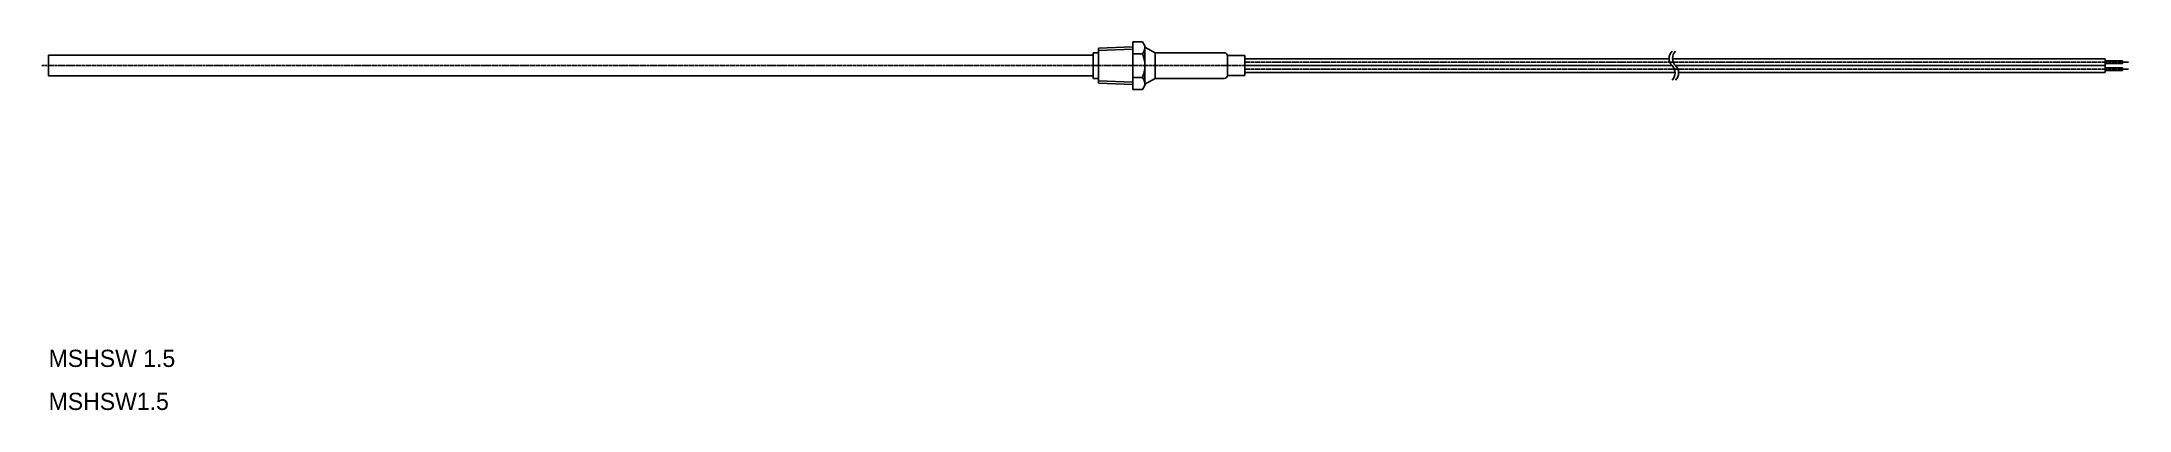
# Model space of a CAD drawing. Extents: x -4 to 1209, y 0 to 214.
import ezdxf

# ---------------------------------------------------------------- set-up
doc = ezdxf.new("R2010")
doc.units = 0
doc.linetypes.add('CENTER', pattern=[2, 1.25, -0.25, 0.25, -0.25])
doc.layers.get('0').update_dxf_attribs({"linetype": 'CONTINUOUS'})
doc.layers.add('CENTER', color=1, linetype='CENTER')

msp = doc.modelspace()

# ---------------------------------------------------------------- linework, layer by layer
at = {"color": 7, "linetype": 'CONTINUOUS'}
for p, q in [((610, 207.5), (607, 207.5)), ((607, 207.5), (607, 192.5)), ((610, 210.1), (630, 211)), ((610, 200), (610, 210.1)), ((630, 213.9), (630, 186.1)), ((630, 213.9), (635.6, 213.9)), ((630, 206.9), (635.6, 206.9)), ((637, 211.5), (635.6, 213.9)), ((637, 188.5), (637, 211.5)), ((637, 210.8), (637, 189.2)), ((643, 207.5), (637, 210.8)), ((643, 207.5), (683, 207.5)), ((643, 192.5), (643, 207.5)), ((607, 206), (0, 206)), ((0, 206), (0, 194)), ((610, 190.1), (610, 200)), ((685, 205.8), (695, 205.8)), ((685, 194.2), (685, 205.8)), ((685, 194.2), (695, 194.2)), ((695, 194.2), (695, 205.8)), ((695, 204), (941.5, 204)), ((695, 200), (943.3, 200)), ((695, 196), (945.1, 196)), ((943.5, 204), (1195, 204)), ((945.3, 200), (1195, 200)), ((947.1, 196), (1195, 196)), ((1195, 204), (1195, 196)), ((1195, 202.8), (1205, 202.8)), ((1195, 201.2), (1205, 201.2)), ((1195, 198.8), (1205, 198.8)), ((1195, 197.2), (1205, 197.2)), ((1205, 202.8), (1205, 201.2)), ((1205, 198.8), (1205, 197.2)), ((607, 194), (0, 194)), ((610, 192.5), (607, 192.5)), ((610, 189.9), (630, 189)), ((630, 193.1), (635.6, 193.1)), ((630, 186.1), (635.6, 186.1)), ((637, 188.5), (635.6, 186.1)), ((643, 192.5), (637, 189.2)), ((643, 192.5), (683, 192.5))]:
    msp.add_line(p, q, dxfattribs=at)
at = {"color": 3, "linetype": 'CONTINUOUS'}
for p, q in [((610.1, 208.8), (630, 209.6)), ((610.1, 191.2), (630, 190.4))]:
    msp.add_line(p, q, dxfattribs=at)
at = {"color": 7, "linetype": 'CONTINUOUS'}
for centre, radius, start, end in [((631.9, 210.4), 5.09, 317.1167, 17.1167), ((618.7, 200), 18.3, 337.7807, 22.2193), ((683, 205.5), 2, 0, 90), ((683, 194.5), 2, 270, 0), ((631.9, 189.6), 5.09, 342.8833, 42.8833)]:
    msp.add_arc(centre, radius, start, end, dxfattribs=at)
at = {"color": 3, "linetype": 'CONTINUOUS'}
for centre, start, end in [((947.4, 204.2), 133.7389, 226.2611), ((949.4, 204.2), 133.7389, 226.2611), ((939.3, 195.8), 313.7389, 46.2611), ((941.3, 195.8), 313.7389, 46.2611)]:
    msp.add_arc(centre, 5.82, start, end, dxfattribs=at)
at = {"layer": 'CENTER', "color": 1, "linetype": 'CENTER'}
for p, q in [((695, 200), (-4, 200)), ((695, 202), (1209, 202)), ((695, 198), (1209, 198))]:
    msp.add_line(p, q, dxfattribs=at)

# ---------------------------------------------------------------- texts
for s, p in [('MSHSW 1.5', (0, 25)), ('MSHSW1.5', (0, 0))]:
    msp.add_text(s, height=10).set_placement(p)

doc.saveas('drawing.dxf')
